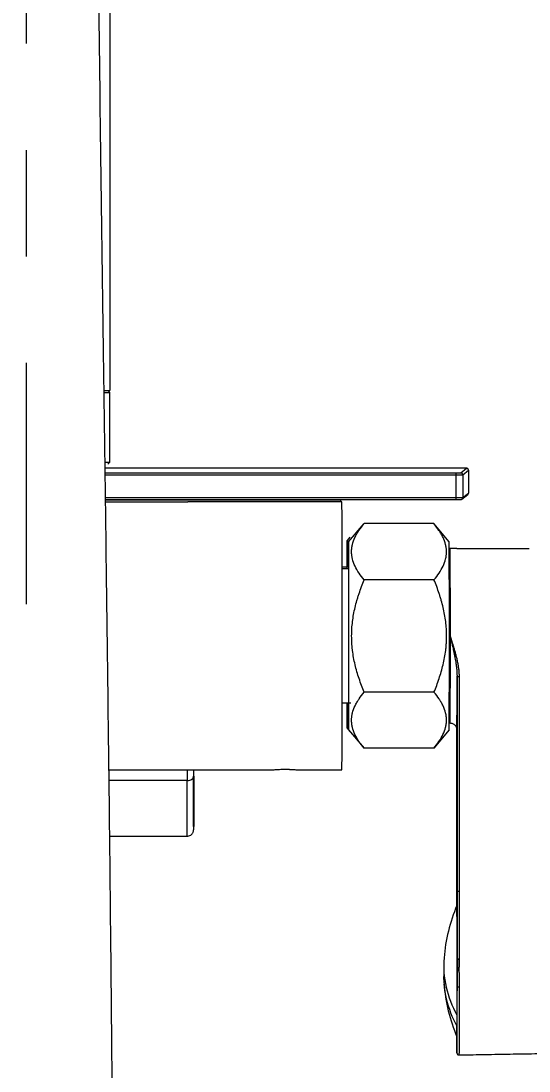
# Model space of a CAD drawing. Extents: x 16539 to 19738, y -91 to 2224.
# Drawn here: x 18711.8 to 18787.5, y 492.6 to 649.2 of the extents above; entities that cross this region are included whole.
import ezdxf

# ---------------------------------------------------------------- set-up
doc = ezdxf.new("R2010")
doc.units = 0
doc.header["$LTSCALE"] = 10
doc.header["$MEASUREMENT"] = 0
doc.header["$PDMODE"] = 3
doc.header["$PDSIZE"] = -10
doc.linetypes.add('CENTER2', pattern=[28.575, 19.05, -3.175, 3.175, -3.175])
doc.layers.get('0').update_dxf_attribs({"linetype": 'CONTINUOUS'})
doc.layers.get('DEFPOINTS').update_dxf_attribs({"linetype": 'CONTINUOUS'})
doc.layers.add('1', color=7, linetype='CONTINUOUS')
doc.layers.add('Cneter', color=1, linetype='CENTER2', lineweight=13)
doc.styles.add('Daelim Dimension', font='NanumGothic.ttf')
doc.dimstyles.new('DEFAULT', dxfattribs={"dimscale": 2, "dimtxt": 2, "dimasz": 2, "dimexe": 0, "dimexo": 2, "dimgap": 1, "dimtad": 1, "dimdec": 1, "dimzin": 9, "dimdsep": 46, "dimtxsty": 'Daelim Dimension', "dimcen": 0.5, "dimclrd": 5, "dimclre": 5, "dimclrt": 256, "dimadec": 1, "dimazin": 0, "dimtfac": 1, "dimtdec": 1, "dimtix": 1, "dimtmove": 0, "dimatfit": 3, "dimfxl": 1, "dimtolj": 1, "dimtzin": 1, "dimlwd": 9, "dimlwe": 9, "dimarcsym": 0})

# ---------------------------------------------------------------- blocks, each defined once
blk = doc.blocks.new('*D14')
at = {"color": 5, "lineweight": 9, "ltscale": 0.5, "transparency": 16777216}
for p, q in [((18666.53, 1362.53), (19008.21, 1362.53)), ((19006.21, 1354.53), (19006.21, 515.69)), ((18840.41, 507.69), (19008.21, 507.69))]:
    blk.add_line(p, q, dxfattribs=at)
at = {"color": 5, "ltscale": 0.5, "transparency": 16777216}
for points in [[(19004.88, 1354.53), (19007.55, 1354.53), (19006.21, 1362.53)], [(19004.88, 515.69), (19007.55, 515.69), (19006.21, 507.69)]]:
    blk.add_solid(points, dxfattribs=at)
at = {"layer": 'DEFPOINTS', "color": 0, "ltscale": 0.5, "transparency": 16777216}
for p in [(18662.53, 1362.53), (18836.41, 507.69), (19006.21, 507.69)]:
    blk.add_point(p, dxfattribs=at)
at = {"color": 7, "ltscale": 0.5, "transparency": 16777216, "insert": (18990.51, 935.11), "char_height": 20, "attachment_point": 5, "rotation": 90, "style": 'Daelim Dimension'}
blk.add_mtext('\\A1;(1140)', dxfattribs=at)
blk = doc.blocks.new('*D26')
at = {"color": 5, "lineweight": 9, "ltscale": 0.5, "transparency": 16777216}
for p, q in [((18623.52, 523.87), (18623.52, 396.36)), ((18817.9, 471.19), (18817.9, 396.36)), ((18631.52, 398.36), (18809.9, 398.36))]:
    blk.add_line(p, q, dxfattribs=at)
at = {"color": 5, "ltscale": 0.5, "transparency": 16777216}
for points in [[(18631.52, 399.69), (18631.52, 397.03), (18623.52, 398.36)], [(18809.9, 399.69), (18809.9, 397.03), (18817.9, 398.36)]]:
    blk.add_solid(points, dxfattribs=at)
at = {"layer": 'DEFPOINTS', "color": 0, "ltscale": 0.5, "transparency": 16777216}
for p in [(18623.52, 527.87), (18817.9, 475.19), (18817.9, 398.36)]:
    blk.add_point(p, dxfattribs=at)
at = {"color": 7, "ltscale": 0.5, "transparency": 16777216, "insert": (18660.35, 411.25), "char_height": 20, "attachment_point": 5, "style": 'Daelim Dimension'}
blk.add_mtext('\\A1;194', dxfattribs=at)

msp = doc.modelspace()

# ---------------------------------------------------------------- linework, layer by layer
at = {"ltscale": 0.5}
msp.add_line((18737.52, 529.03), (18737.54, 536.54), dxfattribs=at)
at = {"layer": '1', "color": 7, "linetype": 'Continuous', "lineweight": 18}
for p, q in [((18725.02, 901.51), (18725.02, 594.07)), ((18725.02, 593.77), (18724.72, 594.07)), ((18725.02, 583.37), (18725.02, 593.77)), ((18724.72, 583.07), (18725.02, 583.37)), ((18777.51, 582.46), (18724.31, 582.46)), ((18778.51, 582.16), (18778.51, 578.76)), ((18777.52, 577.84), (18778.4, 578.52)), ((18724.38, 577.78), (18776.64, 577.78)), ((18759.4, 577.69), (18724.38, 577.69)), ((18759.63, 577.46), (18736.65, 577.46)), ((18760.63, 571.46), (18762.94, 574.2)), ((18773.33, 574.2), (18762.94, 574.2)), ((18775.63, 571.46), (18773.33, 574.2)), ((18760.82, 572.19), (18760.4, 571.69)), ((18776.78, 570.46), (18775.64, 570.46)), ((18776.78, 570.46), (18787.53, 570.46)), ((18760.4, 567.69), (18759.66, 567.69)), ((18760.64, 567.46), (18759.66, 567.46)), ((18773.36, 565.8), (18762.96, 565.8)), ((18773.36, 549.06), (18762.96, 549.06)), ((18759.66, 547.46), (18760.94, 547.46)), ((18760.4, 543.69), (18760.82, 543.19)), ((18760.63, 543.46), (18762.94, 540.71)), ((18775.63, 543.46), (18773.33, 540.71)), ((18775.78, 544.46), (18775.64, 544.46)), ((18773.33, 540.71), (18762.94, 540.71)), ((18724.88, 537.46), (18749.06, 537.46)), ((18753.21, 537.46), (18759.63, 537.46)), ((18725, 527.57), (18736.52, 527.57)), ((18776.8, 519.41), (18776.8, 509.24)), ((18776.79, 500.9), (18776.79, 500.9)), ((18776.78, 499.27), (18776.79, 499.27)), ((18776.78, 497.66), (18776.78, 497.66))]:
    msp.add_line(p, q, dxfattribs=at)
at = {"layer": '1', "color": 7, "linetype": 'Continuous', "lineweight": 13}
for p, q in [((18725.02, 593.77), (18724.72, 594.07)), ((18724.32, 581.78), (18776.64, 581.78)), ((18724.33, 581.48), (18776.64, 581.48)), ((18776.64, 581.48), (18776.64, 578.08)), ((18777.34, 581.78), (18778.21, 582.46)), ((18777.64, 581.48), (18778.51, 582.16)), ((18777.64, 581.48), (18777.64, 578.08)), ((18724.37, 578.08), (18776.64, 578.08)), ((18777.64, 578.08), (18778.51, 578.76)), ((18724.38, 577.46), (18736.63, 577.46)), ((18736.55, 535.88), (18724.9, 535.88))]:
    msp.add_line(p, q, dxfattribs=at)
at = {"layer": '1', "color": 7, "linetype": 'Continuous', "lineweight": 18}
for start, end in [(156.9311, 175.4966), (184.2923, 203.0692)]:
    msp.add_arc((18799.79, 507.46), 25.01, start, end, dxfattribs=at)
for centre, major_axis, ratio, start_param, end_param in [((18712.52, 594.07), (-12.5, 0), 0.00156, 2.780471, 3.143178), ((18712.52, 593.77), (12.5, 0), 0.00156, 5.936898, 6.283185), ((18712.52, 583.37), (-12.5, 0), 0.00156, 2.827458, 3.141593), ((18776.64, 581.78), (-0.7, 0), 0.00156, 1.568799, 3.139595), ((18777.51, 582.46), (-0.7, 0), 0.00156, 3.139595, 4.710391), ((18778.21, 582.16), (-0.185, 0.236), 0.999997, 4.04948, 5.20323), ((18777.34, 578.08), (-0.185, 0.236), 0.999997, 2.818073, 3.141608), ((18759.4, 557.69), (0, -20), 0.001585, 3.141552, 3.294652), ((18759.63, 557.46), (0, -20), 0.001585, 1.569237, 3.141565), ((18776.64, 577.78), (-0.7, 0), 0.00156, 1.568799, 3.139595), ((18760.4, 557.69), (0, -14), 0.001585, 2.342843, 3.916781), ((18760.63, 557.46), (0, -14), 0.001585, 3.140033, 3.916792), ((18760.63, 557.46), (0, -14), 0.001585, 6.281626, 9.423218), ((18775.63, 557.46), (0, -14), 0.001585, 6.281626, 9.423218), ((18775.78, 557.46), (0, 13), 0.001585, 3.140033, 6.281626), ((18760.4, 557.69), (0, 11.05), 0.001585, 0, 0.439479), ((18760.4, 557.69), (0, 11.05), 0.001585, 5.796288, 6.283185), ((18760.63, 557.46), (0, 11.05), 0.001585, 4.710829, 6.722627), ((18759.63, 557.46), (0, -20), 0.001585, 6.283145, 7.852422), ((18776.78, 557.46), (0, 14), 0.001585, 3.457827, 4.266464), ((18760.4, 557.69), (0, -14), 0.001585, 5.532197, 7.034173), ((18760.4, 557.69), (0, 11.05), 0.001585, 2.754833, 3.141593), ((18760.4, 557.69), (0, 11.05), 0.001585, 3.141593, 3.528352), ((18760.63, 557.46), (0, -14), 0.001585, 5.507959, 6.281626), ((18777.1, 519.41), (0.3, 0), 0.011572, 3.143178, 4.713974), ((18776.78, 507.46), (0, 10.8), 0.001585, 6.281626, 6.720663), ((18776.78, 507.46), (0, 10.8), 0.001585, 3.140033, 6.281626), ((18799.79, 508.27), (-24.98, 0.05), 0.758409, 6.224928, 6.685303), ((18776.78, 507.46), (0, -9.8), 0.001585, 0.837826, 1.742703), ((18799.78, 506.64), (-24.98, 0.05), 0.758409, 6.240166, 6.685303), ((18776.78, 507.46), (0, 9.8), 0.001585, 3.141576, 3.72362), ((18776.78, 507.46), (0, 10.8), 0.001585, 2.704137, 3.140033), ((18777.08, 495.26), (-0.21, -0.214), 0.999998, 5.489653, 7.077396)]:
    msp.add_ellipse(centre, major_axis=major_axis, ratio=ratio, start_param=start_param, end_param=end_param, dxfattribs=at)
at = {"layer": '1', "color": 7, "linetype": 'Continuous', "lineweight": 13}
for centre, major_axis, ratio, start_param, end_param in [((18776.64, 581.48), (0, 0.3), 0.001998, 0.00156, 1.572356), ((18776.64, 581.48), (-1, 0), 0.00156, 1.568799, 3.139595), ((18777.34, 581.48), (-0.185, 0.236), 0.999997, 4.04948, 5.620276), ((18778.21, 582.16), (-0.185, 0.236), 0.999997, 5.203229, 5.620276), ((18776.64, 578.08), (0, 0.3), 0.001998, 1.572356, 3.143152), ((18776.64, 578.08), (-1, 0), 0.00156, 1.568799, 3.139595), ((18777.34, 578.08), (-0.185, 0.236), 0.999997, 3.141608, 4.04948), ((18778.21, 578.76), (-0.185, 0.236), 0.999997, 3.141608, 4.04948), ((18760.7, 568.74), (0, -0.3), 0.999999, 4.712391, 4.802831), ((18760.63, 557.46), (0, 11.05), 0.001585, 2.702124, 4.710829), ((18775.78, 557.46), (0, -13), 0.001585, 6.281626, 7.842409), ((18777.1, 551.42), (0.3, 0), 0.011572, 3.143178, 4.713974), ((18760.7, 546.64), (0, 0.3), 0.999999, 1.480352, 1.570795), ((18776.78, 557.46), (0, 14), 0.001585, 3.207106, 3.457827), ((18736.55, 532.54), (0, 5), 0.001585, 0.181505, 0.839509), ((18736.52, 552.57), (0, -25), 0.001585, 6.28318, 7.122694), ((18736.54, 536.54), (-1, 0.001), 0.667828, 1.572926, 3.143723)]:
    msp.add_ellipse(centre, major_axis=major_axis, ratio=ratio, start_param=start_param, end_param=end_param, dxfattribs=at)
at = {"layer": '1', "color": 7, "linetype": 'Continuous', "lineweight": 18}
for points, knots in [([(18715.58, 206.11), (18716.88, 206.17), (18719.08, 206.59), (18721.68, 208.72), (18722.78, 210.76), (18723.04, 211.58), (18723.36, 212.76), (18723.58, 214.04), (18723.84, 215.93), (18724.08, 218.68), (18724.34, 222.77), (18724.59, 228.09), (18724.83, 234.99), (18725.07, 243.55), (18725.29, 253.95), (18725.49, 266.4), (18725.66, 280.95), (18725.8, 297.15), (18725.91, 314.61), (18725.97, 332.85), (18726.01, 351.4), (18726, 369.86), (18725.97, 388.03), (18725.92, 405.85), (18725.83, 426.02), (18725.71, 448.22), (18725.54, 472.08), (18725.34, 494.72), (18725.13, 516.23), (18724.9, 536.8), (18724.65, 556.72), (18724.4, 576.23), (18724.09, 598.82), (18723.74, 624.58), (18723.36, 653.95), (18723, 684.08), (18722.69, 715.07), (18722.4, 746.62), (18722.16, 778.58), (18721.98, 805.39), (18721.85, 826.78), (18721.76, 842.89), (18721.67, 859.88), (18721.58, 878.38), (18721.49, 898.77), (18721.4, 921.05), (18721.32, 845.87), (18721.24, 872.37), (18721.17, 901.25), (18721.11, 932.58), (18721.06, 905.74), (18721.02, 841.74), (18721, 876.1), (18721, 898.67), (18721, 908.79)], [0, 0, 0, 0, 0.00463, 0.009125, 0.014189, 0.019263, 0.024693, 0.030489, 0.036648, 0.047704, 0.059735, 0.072555, 0.08577, 0.099385, 0.113458, 0.128115, 0.143517, 0.159592, 0.176113, 0.193018, 0.209817, 0.226419, 0.24286, 0.259133, 0.275199, 0.298792, 0.321769, 0.344178, 0.36604, 0.387542, 0.408993, 0.430411, 0.451793, 0.484267, 0.516553, 0.548634, 0.580411, 0.611866, 0.643016, 0.67386, 0.68886, 0.703781, 0.719331, 0.73654, 0.75541, 0.775931, 0.798084, 0.821852, 0.848482, 0.87688, 0.907043, 0.938962, 0.972623, 1, 1, 1, 1]), ([(18778.33, 582.43), (18778.33, 582.43), (18778.32, 582.44), (18778.3, 582.45), (18778.28, 582.45), (18778.28, 582.45)], [0, 0, 0, 0, 0.035223, 0.851017, 1, 1, 1, 1]), ([(18778.4, 578.52), (18778.42, 578.54), (18778.46, 578.59), (18778.5, 578.67), (18778.51, 578.73), (18778.51, 578.76)], [0, 0, 0, 0, 0.319635, 0.698683, 1, 1, 1, 1]), ([(18762.96, 565.8), (18762.68, 566.14), (18762.42, 566.48), (18761.96, 567.16), (18761.76, 567.51), (18761.42, 568.21), (18761.29, 568.56), (18761.18, 569.01), (18761.15, 569.15), (18761.13, 569.28), (18761.11, 569.37), (18761.11, 569.42), (18761.08, 569.65), (18761.07, 569.83), (18761.07, 570.19), (18761.08, 570.37), (18761.12, 570.72), (18761.15, 570.9), (18761.28, 571.43), (18761.41, 571.79), (18761.66, 572.31), (18761.75, 572.49), (18761.9, 572.75), (18761.95, 572.83), (18762.03, 572.96), (18762.06, 573.01), (18762.11, 573.09), (18762.14, 573.14), (18762.4, 573.52), (18762.66, 573.86), (18762.94, 574.2)], [0, 0, 0, 0, 0.125, 0.125, 0.25, 0.25, 0.375, 0.375, 0.40625, 0.421875, 0.421875, 0.4375, 0.4375, 0.5, 0.5, 0.5625, 0.5625, 0.625, 0.625, 0.75, 0.75, 0.8125, 0.8125, 0.84375, 0.84375, 0.859375, 0.859375, 0.875, 0.875, 1, 1, 1, 1]), ([(18773.36, 565.8), (18773.64, 566.14), (18773.89, 566.48), (18774.35, 567.16), (18774.55, 567.51), (18774.88, 568.21), (18775.01, 568.56), (18775.12, 569.01), (18775.15, 569.15), (18775.17, 569.28), (18775.18, 569.37), (18775.19, 569.42), (18775.22, 569.65), (18775.23, 569.83), (18775.23, 570.19), (18775.21, 570.37), (18775.17, 570.72), (18775.13, 570.9), (18775, 571.43), (18774.87, 571.79), (18774.62, 572.31), (18774.53, 572.49), (18774.38, 572.75), (18774.33, 572.83), (18774.25, 572.96), (18774.22, 573.01), (18774.16, 573.09), (18774.13, 573.14), (18773.87, 573.52), (18773.61, 573.86), (18773.33, 574.2)], [0, 0, 0, 0, 0.125, 0.125, 0.25, 0.25, 0.375, 0.375, 0.40625, 0.421875, 0.421875, 0.4375, 0.4375, 0.5, 0.5, 0.5625, 0.5625, 0.625, 0.625, 0.75, 0.75, 0.8125, 0.8125, 0.84375, 0.84375, 0.859375, 0.859375, 0.875, 0.875, 1, 1, 1, 1]), ([(18762.96, 549.06), (18762.68, 549.73), (18762.42, 550.4), (18761.96, 551.77), (18761.76, 552.45), (18761.43, 553.85), (18761.3, 554.56), (18761.19, 555.45), (18761.16, 555.72), (18761.14, 556), (18761.12, 556.18), (18761.12, 556.27), (18761.09, 556.72), (18761.08, 557.08), (18761.08, 557.8), (18761.09, 558.16), (18761.13, 558.87), (18761.17, 559.23), (18761.3, 560.29), (18761.43, 560.99), (18761.67, 562.04), (18761.77, 562.39), (18761.92, 562.91), (18761.97, 563.08), (18762.05, 563.34), (18762.08, 563.43), (18762.13, 563.6), (18762.16, 563.69), (18762.42, 564.46), (18762.68, 565.14), (18762.96, 565.8)], [0, 0, 0, 0, 0.125, 0.125, 0.25, 0.25, 0.375, 0.375, 0.40625, 0.421875, 0.421875, 0.4375, 0.4375, 0.5, 0.5, 0.5625, 0.5625, 0.625, 0.625, 0.75, 0.75, 0.8125, 0.8125, 0.84375, 0.84375, 0.859375, 0.859375, 0.875, 0.875, 1, 1, 1, 1]), ([(18773.36, 549.06), (18773.64, 549.73), (18773.89, 550.4), (18774.35, 551.77), (18774.55, 552.45), (18774.88, 553.85), (18775.02, 554.56), (18775.13, 555.45), (18775.16, 555.72), (18775.18, 556), (18775.19, 556.18), (18775.2, 556.27), (18775.23, 556.72), (18775.24, 557.08), (18775.24, 557.8), (18775.23, 558.16), (18775.18, 558.87), (18775.15, 559.23), (18775.02, 560.29), (18774.89, 560.99), (18774.64, 562.04), (18774.55, 562.39), (18774.4, 562.91), (18774.35, 563.08), (18774.27, 563.34), (18774.24, 563.43), (18774.18, 563.6), (18774.16, 563.69), (18773.9, 564.46), (18773.64, 565.14), (18773.36, 565.8)], [0, 0, 0, 0, 0.125, 0.125, 0.25, 0.25, 0.375, 0.375, 0.40625, 0.421875, 0.421875, 0.4375, 0.4375, 0.5, 0.5, 0.5625, 0.5625, 0.625, 0.625, 0.75, 0.75, 0.8125, 0.8125, 0.84375, 0.84375, 0.859375, 0.859375, 0.875, 0.875, 1, 1, 1, 1]), ([(18775.8, 557.31), (18775.81, 557.27), (18775.82, 557.19), (18775.85, 557.08), (18775.88, 556.96), (18775.91, 556.83), (18775.94, 556.71), (18775.97, 556.58), (18776, 556.45), (18776.03, 556.31), (18776.07, 556.14), (18776.13, 555.9), (18776.2, 555.57), (18776.29, 555.17), (18776.39, 554.7), (18776.49, 554.21), (18776.57, 553.75), (18776.63, 553.36), (18776.67, 553.07), (18776.7, 552.88), (18776.71, 552.76), (18776.72, 552.65), (18776.74, 552.53), (18776.75, 552.42), (18776.76, 552.31), (18776.77, 552.2), (18776.77, 552.09), (18776.78, 551.99), (18776.78, 551.89), (18776.79, 551.79), (18776.79, 551.69), (18776.79, 551.6), (18776.8, 551.51), (18776.8, 551.45), (18776.8, 551.42)], [0, 0, 0, 0, 0.019398, 0.039331, 0.059798, 0.080799, 0.102333, 0.124399, 0.146998, 0.170127, 0.193786, 0.236616, 0.2925, 0.361405, 0.443272, 0.532357, 0.610373, 0.67736, 0.733372, 0.75402, 0.774256, 0.79408, 0.813493, 0.832494, 0.851085, 0.869265, 0.887036, 0.904398, 0.921352, 0.937898, 0.954036, 0.969765, 0.985086, 1, 1, 1, 1]), ([(18762.94, 540.71), (18762.66, 541.05), (18762.4, 541.38), (18761.94, 542.06), (18761.74, 542.4), (18761.41, 543.1), (18761.28, 543.45), (18761.17, 543.9), (18761.15, 544.04), (18761.12, 544.17), (18761.11, 544.26), (18761.1, 544.31), (18761.08, 544.53), (18761.06, 544.71), (18761.07, 545.07), (18761.08, 545.25), (18761.12, 545.61), (18761.16, 545.78), (18761.29, 546.31), (18761.42, 546.66), (18761.67, 547.19), (18761.76, 547.36), (18761.91, 547.62), (18761.96, 547.7), (18762.04, 547.83), (18762.07, 547.88), (18762.13, 547.96), (18762.16, 548.01), (18762.42, 548.39), (18762.68, 548.73), (18762.96, 549.06)], [0, 0, 0, 0, 0.125, 0.125, 0.25, 0.25, 0.375, 0.375, 0.40625, 0.421875, 0.421875, 0.4375, 0.4375, 0.5, 0.5, 0.5625, 0.5625, 0.625, 0.625, 0.75, 0.75, 0.8125, 0.8125, 0.84375, 0.84375, 0.859375, 0.859375, 0.875, 0.875, 1, 1, 1, 1]), ([(18773.33, 540.71), (18773.61, 541.05), (18773.87, 541.38), (18774.33, 542.06), (18774.53, 542.4), (18774.87, 543.1), (18775, 543.45), (18775.11, 543.9), (18775.14, 544.04), (18775.17, 544.17), (18775.18, 544.26), (18775.19, 544.31), (18775.21, 544.53), (18775.23, 544.71), (18775.23, 545.07), (18775.22, 545.25), (18775.17, 545.61), (18775.14, 545.78), (18775.01, 546.31), (18774.88, 546.66), (18774.64, 547.19), (18774.55, 547.36), (18774.4, 547.62), (18774.34, 547.7), (18774.26, 547.83), (18774.24, 547.88), (18774.18, 547.96), (18774.15, 548.01), (18773.89, 548.39), (18773.64, 548.73), (18773.36, 549.06)], [0, 0, 0, 0, 0.125, 0.125, 0.25, 0.25, 0.375, 0.375, 0.40625, 0.421875, 0.421875, 0.4375, 0.4375, 0.5, 0.5, 0.5625, 0.5625, 0.625, 0.625, 0.75, 0.75, 0.8125, 0.8125, 0.84375, 0.84375, 0.859375, 0.859375, 0.875, 0.875, 1, 1, 1, 1]), ([(18775.8, 544.45), (18775.82, 544.45), (18775.96, 544.46), (18776.19, 544.38), (18776.43, 544.22), (18776.59, 544.04), (18776.69, 543.87), (18776.74, 543.73), (18776.76, 543.63), (18776.77, 543.57), (18776.77, 543.54), (18776.77, 543.51), (18776.77, 543.5), (18776.77, 543.51), (18776.77, 543.52)], [0, 0, 0, 0, 0.028645, 0.188565, 0.315803, 0.422748, 0.512586, 0.584529, 0.63287, 0.662715, 0.69323, 0.740232, 0.837768, 1, 1, 1, 1]), ([(18776.76, 519.45), (18776.76, 521.57), (18776.76, 525.63), (18776.76, 531.23), (18776.76, 536.31), (18776.76, 540.35), (18776.76, 542.64), (18776.76, 543.51)], [0, 0, 0, 0, 0.214843, 0.429686, 0.644529, 0.859372, 1, 1, 1, 1]), ([(18737.54, 536.54), (18737.54, 536.8), (18737.55, 537.13), (18737.55, 537.42), (18737.55, 537.5)], [0, 0, 0, 0, 0.698616, 1, 1, 1, 1]), ([(18749.03, 537.46), (18749.04, 537.46), (18749.04, 537.46), (18749.05, 537.46), (18749.05, 537.46), (18749.05, 537.46), (18749.06, 537.46), (18749.07, 537.46), (18749.1, 537.46), (18749.14, 537.47), (18749.21, 537.47), (18749.22, 537.47), (18749.25, 537.48), (18749.27, 537.48), (18749.32, 537.48), (18749.35, 537.48), (18749.47, 537.49), (18749.55, 537.5), (18749.75, 537.52), (18749.86, 537.52), (18750.03, 537.53), (18750.08, 537.54), (18750.18, 537.54), (18750.21, 537.54), (18750.27, 537.54), (18750.3, 537.55), (18750.46, 537.55), (18750.59, 537.56), (18750.76, 537.56), (18750.79, 537.56), (18750.86, 537.56), (18750.9, 537.56), (18751, 537.56), (18751.07, 537.56), (18751.14, 537.56)], [0, 0, 0, 0, 0.053009, 0.053009, 0.068792, 0.068792, 0.084575, 0.116142, 0.116142, 0.242407, 0.242407, 0.273973, 0.273973, 0.30554, 0.30554, 0.368673, 0.368673, 0.494938, 0.494938, 0.621204, 0.621204, 0.684336, 0.684336, 0.715903, 0.715903, 0.747469, 0.747469, 0.873735, 0.873735, 0.905301, 0.905301, 0.936867, 0.936867, 1, 1, 1, 1]), ([(18751.14, 537.56), (18751.28, 537.56), (18751.41, 537.56), (18751.61, 537.56), (18751.68, 537.56), (18751.78, 537.55), (18751.81, 537.55), (18751.88, 537.55), (18751.91, 537.55), (18752.07, 537.54), (18752.19, 537.54), (18752.33, 537.53), (18752.37, 537.53), (18752.42, 537.52), (18752.44, 537.52), (18752.46, 537.52), (18752.52, 537.52), (18752.57, 537.51), (18752.72, 537.5), (18752.81, 537.49), (18752.9, 537.49), (18752.92, 537.48), (18752.96, 537.48), (18752.97, 537.48), (18753.02, 537.48), (18753.08, 537.47), (18753.12, 537.47), (18753.15, 537.46), (18753.16, 537.46), (18753.18, 537.46), (18753.19, 537.46), (18753.22, 537.46), (18753.23, 537.46), (18753.23, 537.46)], [0, 0, 0, 0, 0.126155, 0.126155, 0.189233, 0.189233, 0.220772, 0.220772, 0.25231, 0.25231, 0.378466, 0.378466, 0.410004, 0.425774, 0.425774, 0.441543, 0.441543, 0.504621, 0.504621, 0.630776, 0.630776, 0.662315, 0.662315, 0.693853, 0.693853, 0.756931, 0.820009, 0.820009, 0.851547, 0.851547, 0.883086, 0.883086, 1, 1, 1, 1]), ([(18736.49, 527.59), (18736.54, 527.58), (18736.7, 527.57), (18736.95, 527.66), (18737.19, 527.82), (18737.34, 528), (18737.44, 528.17), (18737.48, 528.31), (18737.5, 528.4), (18737.51, 528.45), (18737.51, 528.49), (18737.52, 528.54), (18737.52, 528.61), (18737.52, 528.7), (18737.52, 528.94), (18737.52, 529.03)], [0, 0, 0, 0, 0.024627, 0.08534, 0.13395, 0.174927, 0.209282, 0.236193, 0.254066, 0.268935, 0.288722, 0.325952, 0.430858, 0.815435, 1, 1, 1, 1]), ([(18776.8, 509.24), (18776.8, 509.21), (18776.8, 509.16), (18776.8, 509.09), (18776.8, 509.01), (18776.8, 508.93), (18776.8, 508.85), (18776.8, 508.77), (18776.8, 508.66), (18776.8, 508.48), (18776.8, 508.26), (18776.8, 508.04), (18776.8, 507.87), (18776.8, 507.69), (18776.8, 507.47), (18776.8, 507.13), (18776.8, 506.76), (18776.8, 506.42), (18776.8, 506.22), (18776.8, 506.11), (18776.8, 506.04), (18776.8, 505.96), (18776.8, 505.88), (18776.8, 505.79), (18776.8, 505.69), (18776.8, 505.59), (18776.8, 505.48), (18776.8, 505.37), (18776.8, 505.25), (18776.8, 505.16), (18776.8, 505.12)], [0, 0, 0, 0, 0.017538, 0.035708, 0.054512, 0.073953, 0.09403, 0.114739, 0.131229, 0.174637, 0.244905, 0.290624, 0.332174, 0.369557, 0.424411, 0.492335, 0.611094, 0.693901, 0.740846, 0.756866, 0.774391, 0.793422, 0.813961, 0.836006, 0.859561, 0.884625, 0.9112, 0.939286, 0.968884, 1, 1, 1, 1]), ([(18776.88, 509.24), (18776.93, 509.24), (18777.01, 509.24), (18777.1, 509.24), (18777.14, 509.24)], [0, 0, 0, 0, 0.49001, 1, 1, 1, 1]), ([(18705.02, 506.36), (18705.02, 500.42), (18705.02, 485.83), (18705.01, 462.9), (18705.01, 437.89), (18705.04, 413.81), (18705.08, 390.69), (18705.14, 368.56), (18705.23, 347.42), (18705.34, 327.34), (18705.47, 308.46), (18705.63, 291.05), (18705.81, 275.37), (18706, 261.63), (18706.21, 249.92), (18706.42, 240.27), (18706.65, 232.67), (18706.88, 226.77), (18707.11, 222.28), (18707.37, 218.35), (18707.76, 214.58), (18708.62, 211.28), (18710.08, 208.87), (18711.59, 207.39), (18713.54, 206.35), (18715.05, 206.13), (18715.84, 206.11)], [0, 0, 0, 0, 0.045711, 0.112171, 0.176272, 0.237998, 0.297416, 0.354669, 0.409958, 0.463521, 0.515287, 0.564611, 0.611067, 0.654515, 0.695055, 0.732959, 0.768561, 0.802081, 0.833557, 0.863003, 0.90356, 0.939825, 0.9564, 0.971971, 0.986524, 1, 1, 1, 1]), ([(18776.78, 495.26), (18776.78, 495.26), (18776.77, 495.28), (18776.77, 495.37), (18776.77, 495.54), (18776.77, 495.78), (18776.77, 496.13), (18776.77, 496.57), (18776.77, 497.1), (18776.76, 497.51), (18776.76, 497.72), (18776.76, 497.72)], [0, 0, 0, 0, 0.108058, 0.215847, 0.331808, 0.456664, 0.589931, 0.727187, 0.864032, 0.999972, 1, 1, 1, 1]), ([(18777.08, 495.01), (18777.08, 495), (18777.08, 495), (18777.08, 494.99), (18777.08, 494.99), (18777.08, 494.98), (18777.08, 494.98), (18777.08, 494.97), (18777.08, 494.97), (18777.08, 494.96), (18777.08, 494.96), (18777.08, 494.96), (18777.08, 494.96), (18777.08, 494.96)], [0, 0, 0, 0, 0.047709, 0.14336, 0.238911, 0.334364, 0.429721, 0.524983, 0.620154, 0.715236, 0.810235, 0.905155, 1, 1, 1, 1])]:
    msp.add_open_spline(points, degree=3, knots=knots, dxfattribs=at)
for points, degree in [([(18777.44, 577.8), (18777.52, 577.84)], 1), ([(18777.4, 577.79), (18777.42, 577.79), (18777.44, 577.8)], 2), ([(18775.8, 557.31), (18775.83, 557.19), (18775.91, 556.96), (18776.02, 556.61), (18776.15, 556.21), (18776.28, 555.77), (18776.42, 555.29), (18776.57, 554.77), (18776.71, 554.21), (18776.84, 553.62), (18776.95, 553.04), (18777.03, 552.52), (18777.08, 552.01), (18777.1, 551.62), (18777.1, 551.41)], 3), ([(18776.76, 517.49), (18776.76, 518.14), (18776.76, 518.79), (18776.76, 519.45)], 3), ([(18776.88, 509.24), (18776.88, 508.64), (18776.88, 508.04), (18776.88, 507.44)], 3), ([(18776.9, 494.96), (18806.28, 495.46)], 1)]:
    msp.add_open_spline(points, degree=degree, dxfattribs=at)
at = {"layer": '1', "color": 7, "linetype": 'Continuous', "lineweight": 13}
for points in [[(18776.8, 551.42), (18776.8, 547.95), (18776.8, 540.96), (18776.8, 530.91), (18776.8, 523.33), (18776.8, 519.41)], [(18777.1, 551.41), (18777.1, 547.95), (18777.1, 540.96), (18777.1, 530.91), (18777.1, 523.32), (18777.1, 519.41)]]:
    msp.add_open_spline(points, degree=3, dxfattribs=at)
for points, knots in [([(18777.1, 519.41), (18777.1, 519.07), (18777.1, 518.36), (18777.1, 517.23), (18777.1, 515.96), (18777.1, 514.47), (18777.1, 512.82), (18777.1, 511.02), (18777.1, 509.83), (18777.1, 509.23)], [0, 0, 0, 0, 0.0985, 0.209989, 0.334469, 0.471938, 0.647958, 0.82398, 1, 1, 1, 1]), ([(18777.1, 509.23), (18777.1, 509.21), (18777.1, 509.17), (18777.1, 509.11), (18777.1, 509.05), (18777.1, 508.98), (18777.1, 508.91), (18777.09, 508.84), (18777.09, 508.74), (18777.09, 508.61), (18777.09, 508.47), (18777.09, 508.34), (18777.09, 508.18), (18777.09, 507.97), (18777.08, 507.76), (18777.08, 507.58), (18777.08, 507.47), (18777.08, 507.37), (18777.09, 507.28), (18777.09, 507.19), (18777.09, 507.11), (18777.09, 507.02), (18777.09, 506.93), (18777.09, 506.85), (18777.09, 506.76), (18777.09, 506.67), (18777.09, 506.58), (18777.09, 506.5), (18777.09, 506.41), (18777.09, 506.32), (18777.09, 506.23), (18777.09, 506.09), (18777.09, 505.88), (18777.1, 505.67), (18777.1, 505.54), (18777.1, 505.47), (18777.1, 505.38), (18777.1, 505.29), (18777.1, 505.18), (18777.1, 505.1), (18777.1, 505.06)], [0, 0, 0, 0, 0.014225, 0.029054, 0.044489, 0.06053, 0.077177, 0.09443, 0.112289, 0.149863, 0.183796, 0.214087, 0.240736, 0.302617, 0.364532, 0.392337, 0.425516, 0.446168, 0.466822, 0.487478, 0.508185, 0.528928, 0.549708, 0.570525, 0.591377, 0.612265, 0.633189, 0.654148, 0.675141, 0.696169, 0.71723, 0.738325, 0.802574, 0.869545, 0.884125, 0.901579, 0.921902, 0.945087, 0.971125, 1, 1, 1, 1]), ([(18776.8, 505.12), (18776.79, 504.77), (18776.79, 504.09), (18776.79, 503.1), (18776.79, 502.14), (18776.79, 501.2), (18776.79, 500.3), (18776.79, 499.46), (18776.79, 498.68), (18776.79, 497.97), (18776.79, 497.33), (18776.79, 496.77), (18776.78, 496.3), (18776.78, 495.92), (18776.78, 495.65), (18776.78, 495.45), (18776.78, 495.33), (18776.78, 495.27), (18776.78, 495.26), (18776.78, 495.26)], [0, 0, 0, 0, 0.063309, 0.12444, 0.186739, 0.249993, 0.31386, 0.377816, 0.441569, 0.505155, 0.568951, 0.633135, 0.69656, 0.757389, 0.81476, 0.868347, 0.917521, 0.961623, 1, 1, 1, 1]), ([(18777.1, 505.06), (18777.1, 505.05), (18777.1, 505), (18777.1, 504.93), (18777.1, 504.84), (18777.1, 504.73), (18777.1, 504.59), (18777.1, 504.44), (18777.1, 504.27), (18777.1, 504.08), (18777.1, 503.87), (18777.1, 503.64), (18777.1, 503.4), (18777.1, 503.14), (18777.1, 502.86), (18777.1, 502.56), (18777.1, 502.25), (18777.1, 501.92), (18777.1, 501.58), (18777.1, 501.23), (18777.09, 500.87), (18777.09, 500.49), (18777.09, 500.11), (18777.09, 499.73), (18777.09, 499.33), (18777.09, 498.94), (18777.09, 498.55), (18777.09, 498.16), (18777.09, 497.78), (18777.09, 497.51), (18777.09, 497.35), (18777.09, 497.28), (18777.09, 497.22), (18777.09, 497.16), (18777.09, 497.1), (18777.09, 497.03), (18777.09, 496.97), (18777.09, 496.92), (18777.09, 496.86), (18777.09, 496.8), (18777.09, 496.74), (18777.09, 496.69), (18777.09, 496.63), (18777.09, 496.58), (18777.09, 496.53), (18777.09, 496.47), (18777.09, 496.42), (18777.09, 496.37), (18777.09, 496.32), (18777.09, 496.27), (18777.09, 496.23), (18777.09, 496.18), (18777.09, 496.13), (18777.09, 496.09), (18777.09, 496.04), (18777.09, 496), (18777.09, 495.96), (18777.09, 495.92), (18777.09, 495.88), (18777.09, 495.84), (18777.09, 495.8), (18777.09, 495.76), (18777.09, 495.72), (18777.09, 495.69), (18777.09, 495.65), (18777.09, 495.62), (18777.09, 495.58), (18777.09, 495.55), (18777.09, 495.52), (18777.09, 495.49), (18777.09, 495.46), (18777.09, 495.43), (18777.09, 495.4), (18777.09, 495.37), (18777.09, 495.35), (18777.09, 495.32), (18777.09, 495.29), (18777.09, 495.27), (18777.09, 495.25), (18777.09, 495.23), (18777.08, 495.21), (18777.08, 495.18), (18777.08, 495.17), (18777.08, 495.15), (18777.08, 495.13), (18777.08, 495.11), (18777.08, 495.1), (18777.08, 495.08), (18777.08, 495.07), (18777.08, 495.05), (18777.08, 495.04), (18777.08, 495.03), (18777.08, 495.02), (18777.08, 495.01), (18777.08, 495.01), (18777.08, 495.01)], [0, 0, 0, 0, 0.003315, 0.007901, 0.013757, 0.020885, 0.029283, 0.038951, 0.049889, 0.062097, 0.075573, 0.090318, 0.106332, 0.123614, 0.142165, 0.161985, 0.183075, 0.205436, 0.229068, 0.253973, 0.28015, 0.307601, 0.336325, 0.366323, 0.397594, 0.430137, 0.463953, 0.49904, 0.535397, 0.573022, 0.579837, 0.586645, 0.593448, 0.600244, 0.607034, 0.613817, 0.620595, 0.627366, 0.634131, 0.640889, 0.647641, 0.654387, 0.661127, 0.66786, 0.674587, 0.681308, 0.688022, 0.694731, 0.701433, 0.708128, 0.714818, 0.721501, 0.728178, 0.734849, 0.741513, 0.748172, 0.754824, 0.76147, 0.768111, 0.774745, 0.781373, 0.787995, 0.794611, 0.801221, 0.807825, 0.814423, 0.821016, 0.827603, 0.834183, 0.840758, 0.847328, 0.853891, 0.860449, 0.867001, 0.873548, 0.880088, 0.886623, 0.893152, 0.899675, 0.906192, 0.912704, 0.919209, 0.925709, 0.932202, 0.938689, 0.945169, 0.951644, 0.958112, 0.964573, 0.971027, 0.977475, 0.983917, 0.990351, 0.996779, 1, 1, 1, 1])]:
    msp.add_open_spline(points, degree=3, knots=knots, dxfattribs=at)
for points, weights in [([(18776.89, 509.24), (18776.83, 509.24), (18776.8, 509.24), (18776.8, 509.24)], [1.00000980246, 0.999137175091, 1.05652636024, 1.1721773579]), ([(18777.1, 509.23), (18777.02, 509.23), (18776.94, 509.23), (18776.89, 509.24)], [1.17208685651, 1.05822815013, 1.00086913211, 1.00000980245]), ([(18777.1, 505.06), (18776.92, 505.06), (18776.8, 505.09), (18776.8, 505.12)], [1.16804932757, 0.941456093061, 0.944012067303, 1.1757172503])]:
    msp.add_rational_spline(points, weights, degree=3, dxfattribs=at)
at = {"layer": 'Cneter', "lineweight": 5, "ltscale": 0.5}
msp.add_line((18712.52, 1312.53), (18712.52, 562.19), dxfattribs=at)

# ---------------------------------------------------------------- dimensions: what is measured, and where the dimension line sits
at = {"color": 5, "ltscale": 0.5}
dim = msp.add_linear_dim(base=(19006.21, 507.69), p1=(18662.53, 1362.53), p2=(18836.41, 507.69), angle=90, text='(1140)', dimstyle='DEFAULT', override={"dimtxt": 10, "dimasz": 4, "dimexe": 1, "dimdec": 0, "dimclrt": 7}, dxfattribs=at)
dim.commit()
dim.dimension.update_dxf_attribs({"geometry": '*D14', "text_midpoint": (18990.51, 935.11)})
dim = msp.add_linear_dim(base=(18817.9, 398.36), p1=(18623.52, 527.87), p2=(18817.9, 475.19), dimstyle='DEFAULT', override={"dimtxt": 10, "dimasz": 4, "dimexe": 1, "dimdec": 0, "dimclrt": 7}, dxfattribs=at)
dim.commit()
dim.dimension.update_dxf_attribs({"geometry": '*D26', "text_midpoint": (18660.35, 398.36), "dimtype": 160})

doc.saveas('drawing.dxf')
